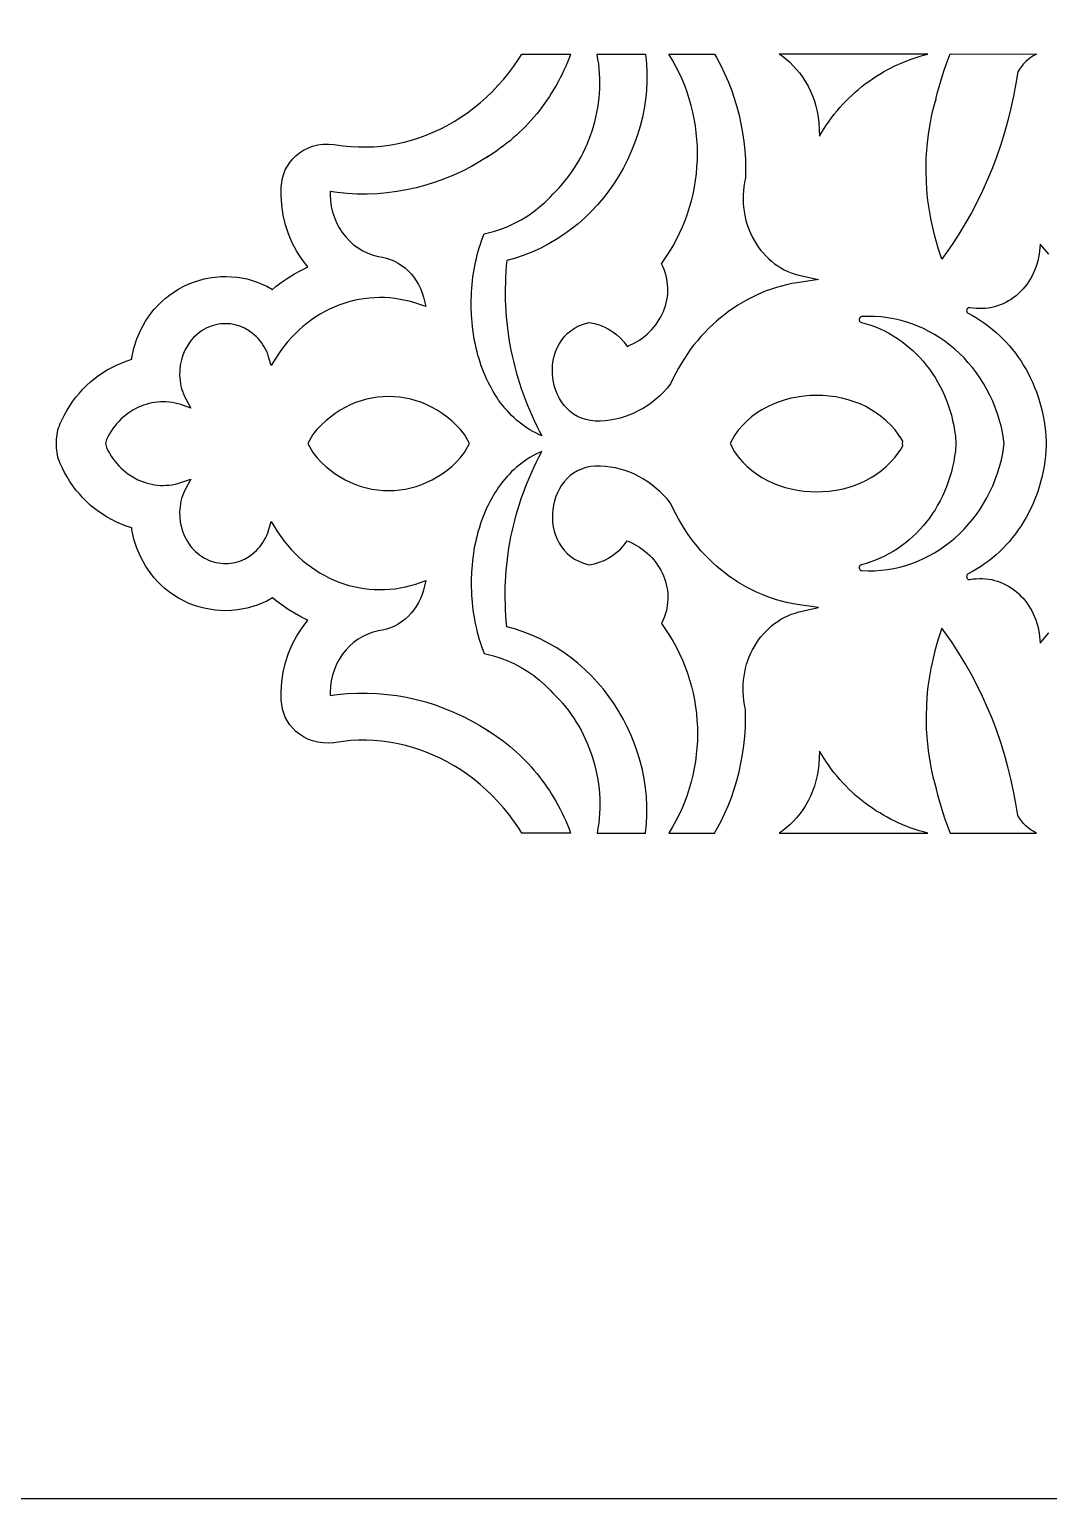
# Model space of a CAD drawing. Extents: x -1917 to -261, y -485 to 605.
# Drawn here: x -1184.3 to -1077, y -484.9 to -330.3 of the extents above; entities that cross this region are included whole.
import ezdxf

# ---------------------------------------------------------------- set-up
doc = ezdxf.new("R2010")
doc.units = 0
doc.layers.add('LAYER_1', color=18, linetype='CONTINUOUS')

msp = doc.modelspace()

# ---------------------------------------------------------------- linework, layer by layer
at = {"layer": 'LAYER_1'}
for points in [[(-1916.61, -484.86), (-721.61, -484.86), (-721.61, 605.14), (-1916.61, 605.14)], [(-1181.44, -373.87), (-1181.43, -373.4), (-1181.42, -373.16), (-1181.39, -372.92), (-1181.34, -372.68), (-1181.29, -372.45), (-1181.22, -372.22), (-1181.14, -371.99), (-1181.05, -371.77), (-1180.86, -371.34), (-1180.6, -370.84), (-1180.33, -370.35), (-1180.04, -369.88), (-1179.73, -369.42), (-1179.4, -368.98), (-1179.04, -368.56), (-1178.68, -368.15), (-1178.29, -367.77), (-1177.85, -367.36), (-1177.03, -366.72), (-1176.12, -366.12), (-1175.14, -365.6), (-1174.11, -365.18), (-1173.52, -365), (-1173.5, -364.83), (-1173.29, -363.83), (-1172.99, -362.86), (-1172.58, -361.91), (-1172.09, -361), (-1171.52, -360.19), (-1171.15, -359.73), (-1170.79, -359.33), (-1170.4, -358.95), (-1169.99, -358.59), (-1169.56, -358.24), (-1169.09, -357.92), (-1168.61, -357.62), (-1168.1, -357.34), (-1167.57, -357.1), (-1167.03, -356.88), (-1166.47, -356.7), (-1165.91, -356.55), (-1165.34, -356.43), (-1164.76, -356.35), (-1164.19, -356.3), (-1163.61, -356.29), (-1163.04, -356.31), (-1162.4, -356.37), (-1161.36, -356.55), (-1160.31, -356.87), (-1159.3, -357.3), (-1158.7, -357.64), (-1158.31, -357.32), (-1157.69, -356.86), (-1157.05, -356.42), (-1156.39, -356.02), (-1155.72, -355.64), (-1155.03, -355.29), (-1154.99, -355.27), (-1155.6, -354.49), (-1156.15, -353.64), (-1156.63, -352.74), (-1157.03, -351.81), (-1157.35, -350.84), (-1157.58, -349.83), (-1157.74, -348.8), (-1157.8, -347.75), (-1157.78, -346.87), (-1157.74, -346.41), (-1157.66, -345.95), (-1157.53, -345.5), (-1157.36, -345.08), (-1157.14, -344.67), (-1156.88, -344.29), (-1156.58, -343.92), (-1156.25, -343.59), (-1155.87, -343.29), (-1155.45, -343.01), (-1154.99, -342.78), (-1154.49, -342.59), (-1153.95, -342.45), (-1153.39, -342.37), (-1152.8, -342.35), (-1152.26, -342.4), (-1151.27, -342.54), (-1150.46, -342.62), (-1149.64, -342.66), (-1148.83, -342.66), (-1148.03, -342.63), (-1147.23, -342.56), (-1146.43, -342.46), (-1145.64, -342.32), (-1144.86, -342.15), (-1144.09, -341.94), (-1143.32, -341.7), (-1142.55, -341.42), (-1141.8, -341.11), (-1141.06, -340.77), (-1140.33, -340.39), (-1139.6, -339.98), (-1138.9, -339.54), (-1138.2, -339.06), (-1137.52, -338.55), (-1136.86, -338.02), (-1136.22, -337.45), (-1135.59, -336.85), (-1134.98, -336.21), (-1134.4, -335.55), (-1133.83, -334.87), (-1133.29, -334.15), (-1132.78, -333.4), (-1132.45, -332.89), (-1127.33, -332.89), (-1127.49, -333.32), (-1127.66, -333.75), (-1127.84, -334.17), (-1128.03, -334.58), (-1128.23, -334.99), (-1128.43, -335.4), (-1128.64, -335.8), (-1128.86, -336.2), (-1129.09, -336.59), (-1129.33, -336.98), (-1129.57, -337.35), (-1129.83, -337.73), (-1130.08, -338.1), (-1130.35, -338.46), (-1130.62, -338.81), (-1130.9, -339.16), (-1131.19, -339.51), (-1131.48, -339.84), (-1131.78, -340.17), (-1132.09, -340.49), (-1132.4, -340.81), (-1132.71, -341.12), (-1133.04, -341.42), (-1133.37, -341.71), (-1133.7, -342), (-1134.04, -342.27), (-1134.39, -342.54), (-1134.74, -342.8), (-1135.09, -343.06), (-1135.45, -343.3), (-1135.82, -343.54), (-1136.19, -343.76), (-1135.99, -343.64), (-1136.87, -344.19), (-1137.78, -344.71), (-1138.71, -345.19), (-1139.65, -345.62), (-1140.61, -346.02), (-1141.58, -346.37), (-1142.57, -346.68), (-1143.57, -346.95), (-1144.59, -347.17), (-1145.61, -347.35), (-1146.64, -347.49), (-1147.69, -347.58), (-1148.74, -347.62), (-1149.79, -347.61), (-1150.85, -347.56), (-1151.91, -347.46), (-1152.65, -347.36), (-1152.65, -347.67), (-1152.62, -348.3), (-1152.53, -348.91), (-1152.38, -349.51), (-1152.19, -350.09), (-1151.96, -350.64), (-1151.68, -351.17), (-1151.36, -351.66), (-1151, -352.13), (-1150.6, -352.55), (-1150.17, -352.94), (-1149.7, -353.28), (-1149.21, -353.58), (-1148.69, -353.83), (-1148.13, -354.03), (-1147.85, -354.11), (-1147.57, -354.17), (-1147.14, -354.24), (-1146.71, -354.35), (-1146.29, -354.49), (-1145.88, -354.67), (-1145.49, -354.88), (-1145.12, -355.12), (-1144.76, -355.39), (-1144.43, -355.69), (-1144.12, -356.02), (-1143.84, -356.37), (-1143.57, -356.74), (-1143.34, -357.14), (-1143.13, -357.56), (-1142.96, -358), (-1142.81, -358.45), (-1142.57, -359.46), (-1143.63, -359.09), (-1144.17, -358.93), (-1144.72, -358.8), (-1145.27, -358.69), (-1145.81, -358.6), (-1146.36, -358.54), (-1146.91, -358.51), (-1147.46, -358.5), (-1148, -358.52), (-1148.54, -358.56), (-1149.08, -358.62), (-1149.62, -358.71), (-1150.15, -358.82), (-1150.68, -358.96), (-1151.2, -359.12), (-1151.71, -359.3), (-1152.22, -359.5), (-1152.71, -359.73), (-1153.2, -359.98), (-1153.68, -360.25), (-1154.16, -360.54), (-1154.62, -360.85), (-1155.07, -361.19), (-1155.5, -361.54), (-1155.93, -361.92), (-1156.34, -362.31), (-1156.74, -362.73), (-1157.12, -363.16), (-1157.49, -363.62), (-1157.84, -364.09), (-1158.18, -364.59), (-1158.84, -365.66), (-1159.12, -364.74), (-1159.21, -364.46), (-1159.32, -364.19), (-1159.45, -363.94), (-1159.58, -363.69), (-1159.73, -363.46), (-1159.88, -363.23), (-1160.05, -363.02), (-1160.22, -362.81), (-1160.41, -362.62), (-1160.8, -362.27), (-1161.23, -361.97), (-1161.67, -361.72), (-1162.14, -361.52), (-1162.63, -361.37), (-1163.13, -361.28), (-1163.38, -361.26), (-1163.64, -361.25), (-1163.9, -361.25), (-1164.15, -361.27), (-1164.41, -361.31), (-1164.67, -361.36), (-1164.93, -361.43), (-1165.18, -361.52), (-1165.44, -361.62), (-1165.69, -361.74), (-1165.93, -361.87), (-1166.17, -362.01), (-1166.39, -362.17), (-1166.61, -362.34), (-1166.81, -362.52), (-1167.01, -362.71), (-1167.19, -362.91), (-1167.36, -363.12), (-1167.67, -363.57), (-1167.93, -364.05), (-1168.14, -364.55), (-1168.3, -365.07), (-1168.42, -365.61), (-1168.48, -366.15), (-1168.49, -366.71), (-1168.44, -367.27), (-1168.34, -367.82), (-1168.27, -368.09), (-1168.19, -368.36), (-1168.09, -368.63), (-1167.97, -368.9), (-1167.84, -369.16), (-1167.29, -370.13), (-1168.35, -369.76), (-1168.66, -369.67), (-1168.97, -369.6), (-1169.28, -369.54), (-1169.59, -369.5), (-1169.9, -369.48), (-1170.2, -369.47), (-1170.51, -369.48), (-1170.82, -369.5), (-1171.12, -369.54), (-1171.42, -369.59), (-1171.72, -369.66), (-1172.01, -369.74), (-1172.3, -369.83), (-1172.87, -370.07), (-1173.41, -370.36), (-1173.93, -370.7), (-1174.42, -371.09), (-1174.66, -371.3), (-1174.88, -371.53), (-1175.1, -371.77), (-1175.3, -372.02), (-1175.5, -372.28), (-1175.69, -372.56), (-1175.86, -372.84), (-1176.03, -373.14), (-1176.18, -373.45), (-1176.27, -373.87), (-1176.18, -374.29), (-1176.03, -374.59), (-1175.86, -374.89), (-1175.69, -375.18), (-1175.5, -375.45), (-1175.3, -375.71), (-1175.1, -375.96), (-1174.88, -376.2), (-1174.66, -376.43), (-1174.42, -376.64), (-1173.93, -377.04), (-1173.41, -377.38), (-1172.87, -377.67), (-1172.3, -377.9), (-1172.01, -378), (-1171.72, -378.08), (-1171.42, -378.14), (-1171.12, -378.2), (-1170.82, -378.23), (-1170.51, -378.26), (-1170.2, -378.26), (-1169.9, -378.25), (-1169.59, -378.23), (-1169.28, -378.19), (-1168.97, -378.13), (-1168.66, -378.06), (-1168.35, -377.97), (-1167.29, -377.6), (-1167.84, -378.58), (-1167.97, -378.84), (-1168.09, -379.1), (-1168.19, -379.37), (-1168.27, -379.64), (-1168.34, -379.91), (-1168.44, -380.47), (-1168.49, -381.03), (-1168.48, -381.58), (-1168.42, -382.13), (-1168.3, -382.67), (-1168.14, -383.19), (-1167.93, -383.69), (-1167.67, -384.17), (-1167.36, -384.61), (-1167.19, -384.82), (-1167.01, -385.02), (-1166.81, -385.21), (-1166.61, -385.39), (-1166.39, -385.56), (-1166.17, -385.72), (-1165.93, -385.87), (-1165.69, -386), (-1165.44, -386.12), (-1165.18, -386.22), (-1164.93, -386.3), (-1164.67, -386.37), (-1164.41, -386.42), (-1164.15, -386.46), (-1163.9, -386.48), (-1163.64, -386.49), (-1163.38, -386.48), (-1163.13, -386.46), (-1162.63, -386.36), (-1162.14, -386.22), (-1161.67, -386.02), (-1161.23, -385.77), (-1160.8, -385.46), (-1160.41, -385.11), (-1160.22, -384.92), (-1160.05, -384.72), (-1159.88, -384.5), (-1159.73, -384.28), (-1159.58, -384.04), (-1159.45, -383.8), (-1159.32, -383.54), (-1159.21, -383.27), (-1159.12, -383), (-1158.84, -382.08), (-1158.18, -383.15), (-1157.84, -383.64), (-1157.49, -384.12), (-1157.12, -384.57), (-1156.74, -385.01), (-1156.34, -385.42), (-1155.93, -385.82), (-1155.5, -386.19), (-1155.07, -386.55), (-1154.62, -386.88), (-1154.16, -387.2), (-1153.68, -387.49), (-1153.2, -387.76), (-1152.71, -388.01), (-1152.22, -388.23), (-1151.71, -388.44), (-1151.2, -388.62), (-1150.68, -388.78), (-1150.15, -388.91), (-1149.62, -389.02), (-1149.08, -389.11), (-1148.54, -389.18), (-1148, -389.22), (-1147.46, -389.23), (-1146.91, -389.22), (-1146.36, -389.19), (-1145.81, -389.13), (-1145.27, -389.05), (-1144.72, -388.94), (-1144.17, -388.8), (-1143.63, -388.64), (-1142.57, -388.27), (-1142.81, -389.28), (-1142.96, -389.74), (-1143.13, -390.18), (-1143.34, -390.59), (-1143.57, -390.99), (-1143.84, -391.37), (-1144.12, -391.72), (-1144.43, -392.05), (-1144.76, -392.34), (-1145.12, -392.62), (-1145.49, -392.86), (-1145.88, -393.07), (-1146.29, -393.25), (-1146.71, -393.39), (-1147.14, -393.5), (-1147.57, -393.57), (-1147.85, -393.63), (-1148.13, -393.71), (-1148.69, -393.91), (-1149.21, -394.16), (-1149.7, -394.45), (-1150.17, -394.8), (-1150.6, -395.18), (-1151, -395.61), (-1151.36, -396.07), (-1151.68, -396.57), (-1151.96, -397.09), (-1152.19, -397.65), (-1152.38, -398.22), (-1152.53, -398.82), (-1152.62, -399.44), (-1152.65, -400.07), (-1152.65, -400.38), (-1151.91, -400.28), (-1150.85, -400.17), (-1149.79, -400.12), (-1148.74, -400.12), (-1147.69, -400.16), (-1146.64, -400.25), (-1145.61, -400.38), (-1144.59, -400.56), (-1143.57, -400.79), (-1142.57, -401.05), (-1141.58, -401.36), (-1140.61, -401.72), (-1139.65, -402.11), (-1138.71, -402.55), (-1137.78, -403.02), (-1136.87, -403.54), (-1135.99, -404.1), (-1136.19, -403.97), (-1135.82, -404.2), (-1135.45, -404.43), (-1135.09, -404.68), (-1134.74, -404.93), (-1134.39, -405.19), (-1134.04, -405.46), (-1133.7, -405.74), (-1133.37, -406.02), (-1133.04, -406.32), (-1132.71, -406.62), (-1132.4, -406.93), (-1132.09, -407.24), (-1131.78, -407.56), (-1131.48, -407.89), (-1131.19, -408.23), (-1130.9, -408.57), (-1130.62, -408.92), (-1130.35, -409.28), (-1130.08, -409.64), (-1129.83, -410.01), (-1129.57, -410.38), (-1129.33, -410.76), (-1129.09, -411.15), (-1128.86, -411.54), (-1128.64, -411.93), (-1128.43, -412.33), (-1128.23, -412.74), (-1128.03, -413.15), (-1127.84, -413.57), (-1127.66, -413.99), (-1127.49, -414.41), (-1127.33, -414.84), (-1132.45, -414.85), (-1132.78, -414.33), (-1133.29, -413.59), (-1133.83, -412.87), (-1134.4, -412.18), (-1134.98, -411.52), (-1135.59, -410.89), (-1136.22, -410.29), (-1136.86, -409.72), (-1137.52, -409.18), (-1138.2, -408.67), (-1138.9, -408.2), (-1139.6, -407.76), (-1140.33, -407.35), (-1141.06, -406.97), (-1141.8, -406.63), (-1142.55, -406.32), (-1143.32, -406.04), (-1144.09, -405.8), (-1144.86, -405.59), (-1145.64, -405.42), (-1146.43, -405.28), (-1147.23, -405.17), (-1148.03, -405.11), (-1148.83, -405.07), (-1149.64, -405.08), (-1150.46, -405.12), (-1151.27, -405.2), (-1152.26, -405.34), (-1152.8, -405.38), (-1153.39, -405.36), (-1153.95, -405.28), (-1154.49, -405.14), (-1154.99, -404.95), (-1155.45, -404.72), (-1155.87, -404.45), (-1156.25, -404.14), (-1156.58, -403.81), (-1156.88, -403.45), (-1157.14, -403.06), (-1157.36, -402.66), (-1157.53, -402.23), (-1157.66, -401.79), (-1157.74, -401.32), (-1157.78, -400.87), (-1157.8, -399.98), (-1157.74, -398.93), (-1157.58, -397.9), (-1157.35, -396.9), (-1157.03, -395.93), (-1156.63, -394.99), (-1156.15, -394.09), (-1155.6, -393.24), (-1154.99, -392.46), (-1155.03, -392.44), (-1155.72, -392.09), (-1156.39, -391.72), (-1157.05, -391.31), (-1157.69, -390.88), (-1158.31, -390.41), (-1158.7, -390.1), (-1159.3, -390.44), (-1160.31, -390.86), (-1161.36, -391.18), (-1162.4, -391.37), (-1163.04, -391.43), (-1163.61, -391.45), (-1164.19, -391.43), (-1164.76, -391.39), (-1165.34, -391.3), (-1165.91, -391.19), (-1166.47, -391.04), (-1167.03, -390.85), (-1167.57, -390.64), (-1168.1, -390.39), (-1168.61, -390.12), (-1169.09, -389.81), (-1169.56, -389.49), (-1169.99, -389.15), (-1170.4, -388.78), (-1170.79, -388.4), (-1171.15, -388), (-1171.52, -387.54), (-1172.09, -386.73), (-1172.58, -385.82), (-1172.99, -384.88), (-1173.29, -383.91), (-1173.5, -382.91), (-1173.52, -382.73), (-1174.11, -382.55), (-1175.14, -382.13), (-1176.12, -381.62), (-1177.03, -381.02), (-1177.85, -380.37), (-1178.29, -379.97), (-1178.68, -379.58), (-1179.04, -379.17), (-1179.4, -378.75), (-1179.73, -378.31), (-1180.04, -377.86), (-1180.33, -377.38), (-1180.6, -376.9), (-1180.86, -376.39), (-1181.05, -375.96), (-1181.14, -375.75), (-1181.22, -375.52), (-1181.29, -375.28), (-1181.34, -375.05), (-1181.39, -374.81), (-1181.42, -374.58), (-1181.43, -374.33)], [(-1124.53, -332.89), (-1119.45, -332.89), (-1119.45, -332.91), (-1119.35, -333.87), (-1119.31, -334.82), (-1119.31, -335.77), (-1119.36, -336.72), (-1119.46, -337.67), (-1119.6, -338.61), (-1119.78, -339.54), (-1120.01, -340.46), (-1120.28, -341.37), (-1120.6, -342.27), (-1120.95, -343.15), (-1121.35, -344.01), (-1121.78, -344.86), (-1122.25, -345.68), (-1122.76, -346.48), (-1123.3, -347.26), (-1123.88, -348.01), (-1124.5, -348.74), (-1125.14, -349.43), (-1125.82, -350.1), (-1126.53, -350.73), (-1127.28, -351.32), (-1128.05, -351.88), (-1128.85, -352.41), (-1129.68, -352.89), (-1130.53, -353.33), (-1131.42, -353.72), (-1132.32, -354.08), (-1133.25, -354.38), (-1134.04, -354.59), (-1134.1, -355.18), (-1134.14, -355.78), (-1134.18, -356.37), (-1134.2, -356.97), (-1134.22, -357.56), (-1134.22, -358.16), (-1134.21, -358.75), (-1134.18, -359.34), (-1134.15, -359.94), (-1134.11, -360.53), (-1134.05, -361.12), (-1133.99, -361.71), (-1133.91, -362.3), (-1133.82, -362.88), (-1133.72, -363.47), (-1133.61, -364.05), (-1133.49, -364.63), (-1133.35, -365.21), (-1133.21, -365.79), (-1133.06, -366.36), (-1132.89, -366.94), (-1132.71, -367.51), (-1132.52, -368.07), (-1132.33, -368.64), (-1132.12, -369.2), (-1131.9, -369.76), (-1131.67, -370.32), (-1131.42, -370.87), (-1131.17, -371.42), (-1130.91, -371.96), (-1130.64, -372.51), (-1130.35, -373.04), (-1130.68, -372.9), (-1131, -372.75), (-1131.31, -372.59), (-1131.61, -372.41), (-1131.91, -372.23), (-1132.2, -372.03), (-1132.48, -371.83), (-1132.76, -371.61), (-1133.02, -371.39), (-1133.28, -371.16), (-1133.54, -370.91), (-1133.78, -370.66), (-1134.02, -370.4), (-1134.26, -370.14), (-1134.48, -369.86), (-1134.7, -369.58), (-1134.91, -369.29), (-1135.11, -368.99), (-1135.3, -368.68), (-1135.49, -368.37), (-1135.67, -368.05), (-1135.85, -367.73), (-1136.01, -367.4), (-1136.17, -367.06), (-1136.32, -366.72), (-1136.47, -366.38), (-1136.6, -366.02), (-1136.73, -365.67), (-1136.85, -365.31), (-1136.97, -364.94), (-1137.08, -364.57), (-1137.18, -364.2), (-1137.27, -363.82), (-1137.35, -363.44), (-1137.43, -363.06), (-1137.5, -362.68), (-1137.56, -362.29), (-1137.62, -361.9), (-1137.67, -361.51), (-1137.71, -361.11), (-1137.74, -360.72), (-1137.77, -360.32), (-1137.8, -359.53), (-1137.79, -358.73), (-1137.78, -358.33), (-1137.76, -357.93), (-1137.74, -357.53), (-1137.7, -357.13), (-1137.66, -356.74), (-1137.61, -356.34), (-1137.55, -355.95), (-1137.49, -355.56), (-1137.42, -355.17), (-1137.34, -354.78), (-1137.25, -354.39), (-1137.16, -354.01), (-1137.05, -353.63), (-1136.94, -353.26), (-1136.83, -352.88), (-1136.7, -352.52), (-1136.57, -352.15), (-1136.43, -351.79), (-1136.43, -351.79), (-1135.46, -351.55), (-1134.69, -351.3), (-1133.94, -351.02), (-1133.22, -350.69), (-1132.52, -350.31), (-1131.85, -349.9), (-1131.2, -349.45), (-1130.59, -348.97), (-1130, -348.45), (-1129.44, -347.9), (-1129.19, -347.63), (-1128.84, -347.28), (-1128.51, -346.92), (-1128.18, -346.55), (-1127.87, -346.17), (-1127.56, -345.78), (-1127.27, -345.38), (-1126.99, -344.97), (-1126.73, -344.56), (-1126.47, -344.13), (-1126.23, -343.7), (-1126, -343.26), (-1125.79, -342.82), (-1125.59, -342.36), (-1125.4, -341.9), (-1125.22, -341.44), (-1125.06, -340.97), (-1124.92, -340.49), (-1124.78, -340.01), (-1124.66, -339.52), (-1124.56, -339.03), (-1124.47, -338.53), (-1124.4, -338.03), (-1124.34, -337.53), (-1124.3, -337.02), (-1124.27, -336.51), (-1124.26, -336), (-1124.26, -335.49), (-1124.28, -334.97), (-1124.32, -334.45), (-1124.37, -333.93), (-1124.45, -333.41)], [(-1116.99, -332.89), (-1112.17, -332.89), (-1111.96, -333.26), (-1111.52, -334.08), (-1111.12, -334.92), (-1110.75, -335.77), (-1110.41, -336.64), (-1110.11, -337.52), (-1109.84, -338.42), (-1109.6, -339.32), (-1109.4, -340.24), (-1109.23, -341.16), (-1109.1, -342.09), (-1109, -343.03), (-1108.93, -343.98), (-1108.91, -344.93), (-1108.91, -345.91), (-1109.02, -346.39), (-1109.09, -346.83), (-1109.15, -347.27), (-1109.17, -347.7), (-1109.18, -348.14), (-1109.17, -348.57), (-1109.14, -349), (-1109.08, -349.42), (-1109.01, -349.83), (-1108.92, -350.24), (-1108.81, -350.65), (-1108.68, -351.04), (-1108.53, -351.43), (-1108.37, -351.81), (-1108.19, -352.18), (-1107.99, -352.54), (-1107.77, -352.89), (-1107.54, -353.22), (-1107.3, -353.54), (-1107.04, -353.85), (-1106.76, -354.15), (-1106.47, -354.43), (-1106.17, -354.69), (-1105.86, -354.94), (-1105.53, -355.17), (-1105.19, -355.38), (-1104.84, -355.58), (-1104.47, -355.75), (-1104.1, -355.91), (-1103.71, -356.04), (-1103.31, -356.15), (-1101.25, -356.62), (-1103.49, -356.94), (-1104.04, -357.04), (-1104.59, -357.15), (-1105.14, -357.29), (-1105.67, -357.44), (-1106.2, -357.62), (-1106.73, -357.8), (-1107.25, -358.01), (-1107.76, -358.24), (-1108.26, -358.48), (-1108.76, -358.74), (-1109.25, -359.01), (-1109.73, -359.3), (-1110.2, -359.61), (-1110.66, -359.93), (-1111.11, -360.27), (-1111.55, -360.62), (-1111.99, -360.99), (-1112.41, -361.37), (-1112.82, -361.76), (-1113.22, -362.17), (-1113.61, -362.6), (-1113.98, -363.04), (-1114.35, -363.49), (-1114.7, -363.95), (-1115.04, -364.43), (-1115.36, -364.92), (-1115.67, -365.42), (-1115.97, -365.93), (-1116.26, -366.46), (-1116.52, -367), (-1116.8, -367.59), (-1117.18, -368.04), (-1117.55, -368.45), (-1117.94, -368.84), (-1118.35, -369.2), (-1118.78, -369.54), (-1119.22, -369.85), (-1119.67, -370.14), (-1120.14, -370.4), (-1120.61, -370.63), (-1121.1, -370.84), (-1121.6, -371.02), (-1122.11, -371.18), (-1122.62, -371.3), (-1123.15, -371.4), (-1123.68, -371.46), (-1124.21, -371.5), (-1124.74, -371.5), (-1125.25, -371.44), (-1125.73, -371.34), (-1126.18, -371.19), (-1126.61, -371), (-1127.01, -370.76), (-1127.37, -370.49), (-1127.7, -370.19), (-1128.01, -369.85), (-1128.28, -369.49), (-1128.51, -369.11), (-1128.72, -368.7), (-1128.89, -368.28), (-1129.03, -367.85), (-1129.14, -367.4), (-1129.21, -366.95), (-1129.25, -366.49), (-1129.25, -366.03), (-1129.22, -365.57), (-1129.16, -365.11), (-1129.06, -364.67), (-1128.92, -364.23), (-1128.75, -363.8), (-1128.54, -363.4), (-1128.29, -363.01), (-1128, -362.64), (-1127.68, -362.3), (-1127.31, -362), (-1126.91, -361.72), (-1126.47, -361.49), (-1125.99, -361.29), (-1125.43, -361.12), (-1124.83, -361.23), (-1124.31, -361.38), (-1123.81, -361.58), (-1123.34, -361.83), (-1122.89, -362.11), (-1122.46, -362.44), (-1122.06, -362.81), (-1121.7, -363.21), (-1121.37, -363.64), (-1121.03, -363.49), (-1120.71, -363.33), (-1120.39, -363.16), (-1120.09, -362.97), (-1119.8, -362.77), (-1119.53, -362.56), (-1119.27, -362.34), (-1119.02, -362.11), (-1118.79, -361.87), (-1118.57, -361.62), (-1118.36, -361.36), (-1118.17, -361.1), (-1118, -360.82), (-1117.83, -360.54), (-1117.69, -360.26), (-1117.56, -359.96), (-1117.44, -359.67), (-1117.35, -359.36), (-1117.26, -359.06), (-1117.2, -358.75), (-1117.15, -358.43), (-1117.11, -358.12), (-1117.1, -357.8), (-1117.1, -357.48), (-1117.12, -357.16), (-1117.16, -356.84), (-1117.21, -356.52), (-1117.28, -356.2), (-1117.37, -355.88), (-1117.48, -355.56), (-1117.61, -355.25), (-1117.76, -354.94), (-1117.76, -354.94), (-1117.76, -354.94), (-1117.33, -354.32), (-1116.92, -353.69), (-1116.54, -353.05), (-1116.19, -352.4), (-1115.86, -351.74), (-1115.56, -351.07), (-1115.28, -350.39), (-1115.03, -349.71), (-1114.81, -349.01), (-1114.61, -348.31), (-1114.44, -347.61), (-1114.3, -346.9), (-1114.18, -346.18), (-1114.09, -345.47), (-1114.03, -344.75), (-1113.99, -344.03), (-1113.98, -343.31), (-1113.99, -342.58), (-1114.03, -341.86), (-1114.1, -341.14), (-1114.19, -340.42), (-1114.32, -339.71), (-1114.46, -339), (-1114.64, -338.29), (-1114.84, -337.59), (-1115.06, -336.89), (-1115.32, -336.2), (-1115.6, -335.52), (-1115.91, -334.85), (-1116.24, -334.19), (-1116.6, -333.53)], [(-1105.37, -332.89), (-1105.08, -333.08), (-1104.67, -333.4), (-1104.27, -333.74), (-1103.9, -334.11), (-1103.54, -334.5), (-1103.2, -334.91), (-1102.88, -335.35), (-1102.59, -335.81), (-1102.32, -336.28), (-1102.08, -336.78), (-1101.86, -337.29), (-1101.67, -337.83), (-1101.51, -338.38), (-1101.38, -338.94), (-1101.28, -339.52), (-1101.21, -340.12), (-1101.14, -341.52), (-1100.9, -341.12), (-1100.65, -340.72), (-1100.4, -340.34), (-1100.13, -339.96), (-1099.86, -339.58), (-1099.58, -339.22), (-1099.29, -338.86), (-1098.99, -338.52), (-1098.68, -338.17), (-1098.36, -337.84), (-1098.04, -337.52), (-1097.71, -337.2), (-1097.37, -336.9), (-1097.02, -336.6), (-1096.67, -336.31), (-1096.31, -336.03), (-1095.94, -335.76), (-1095.57, -335.5), (-1095.19, -335.25), (-1094.8, -335.01), (-1094.41, -334.77), (-1094.01, -334.55), (-1093.6, -334.34), (-1093.19, -334.13), (-1092.78, -333.94), (-1092.36, -333.76), (-1091.93, -333.59), (-1091.5, -333.43), (-1091.07, -333.27), (-1090.63, -333.13), (-1090.18, -333.01), (-1089.73, -332.89)], [(-1087.37, -332.87), (-1078.29, -332.89), (-1078.35, -332.92), (-1078.63, -333.07), (-1078.9, -333.25), (-1079.16, -333.45), (-1079.41, -333.67), (-1079.65, -333.91), (-1079.88, -334.18), (-1080.09, -334.48), (-1080.26, -334.75), (-1080.46, -335.99), (-1080.7, -337.3), (-1080.98, -338.59), (-1081.3, -339.88), (-1081.65, -341.15), (-1082.05, -342.4), (-1082.47, -343.64), (-1082.94, -344.87), (-1083.44, -346.07), (-1083.97, -347.26), (-1084.54, -348.44), (-1085.15, -349.59), (-1085.79, -350.72), (-1086.46, -351.83), (-1087.17, -352.92), (-1088.24, -354.46), (-1088.63, -353.29), (-1088.81, -352.68), (-1088.99, -352.06), (-1089.15, -351.44), (-1089.29, -350.82), (-1089.42, -350.19), (-1089.53, -349.56), (-1089.63, -348.93), (-1089.72, -348.3), (-1089.79, -347.67), (-1089.88, -346.4), (-1089.91, -345.12), (-1089.89, -343.85), (-1089.8, -342.58), (-1089.66, -341.32), (-1089.45, -340.07), (-1089.33, -339.44), (-1089.19, -338.82), (-1089.04, -338.2), (-1088.87, -337.59), (-1088.84, -337.49), (-1088.7, -336.9), (-1088.54, -336.32), (-1088.37, -335.73), (-1088.19, -335.15), (-1088, -334.58), (-1087.8, -334), (-1087.59, -333.43)], [(-1086.78, -373.87), (-1086.83, -374.64), (-1086.91, -375.2), (-1087, -375.76), (-1087.12, -376.3), (-1087.25, -376.84), (-1087.4, -377.38), (-1087.58, -377.9), (-1087.77, -378.41), (-1087.97, -378.92), (-1088.2, -379.41), (-1088.44, -379.89), (-1088.7, -380.36), (-1088.97, -380.82), (-1089.26, -381.26), (-1089.57, -381.7), (-1089.89, -382.12), (-1090.22, -382.52), (-1090.57, -382.91), (-1090.93, -383.29), (-1091.31, -383.65), (-1091.7, -384), (-1092.1, -384.33), (-1092.51, -384.64), (-1092.94, -384.93), (-1093.38, -385.21), (-1093.82, -385.47), (-1094.28, -385.71), (-1094.75, -385.93), (-1095.23, -386.13), (-1095.72, -386.32), (-1096.22, -386.48), (-1096.73, -386.62), (-1096.79, -386.64), (-1096.84, -386.67), (-1096.88, -386.71), (-1096.91, -386.75), (-1096.93, -386.8), (-1096.95, -386.85), (-1096.95, -386.9), (-1096.95, -386.96), (-1096.94, -387.01), (-1096.93, -387.06), (-1096.9, -387.1), (-1096.87, -387.14), (-1096.83, -387.18), (-1096.78, -387.21), (-1096.73, -387.22), (-1096.67, -387.23), (-1095.99, -387.25), (-1095.31, -387.24), (-1094.64, -387.19), (-1093.98, -387.11), (-1093.32, -387), (-1092.67, -386.86), (-1092.04, -386.68), (-1091.41, -386.47), (-1090.8, -386.24), (-1090.19, -385.97), (-1089.61, -385.68), (-1089.03, -385.36), (-1088.47, -385.01), (-1087.93, -384.63), (-1087.4, -384.23), (-1086.89, -383.8), (-1086.39, -383.35), (-1085.92, -382.88), (-1085.47, -382.38), (-1085.03, -381.86), (-1084.62, -381.32), (-1084.23, -380.76), (-1083.86, -380.17), (-1083.52, -379.57), (-1083.2, -378.95), (-1082.9, -378.31), (-1082.63, -377.66), (-1082.39, -376.98), (-1082.17, -376.3), (-1081.99, -375.59), (-1081.83, -374.87), (-1081.69, -373.87), (-1081.83, -372.86), (-1081.99, -372.14), (-1082.17, -371.44), (-1082.39, -370.75), (-1082.63, -370.08), (-1082.9, -369.42), (-1083.2, -368.78), (-1083.52, -368.16), (-1083.86, -367.56), (-1084.23, -366.98), (-1084.62, -366.42), (-1085.03, -365.87), (-1085.47, -365.36), (-1085.92, -364.86), (-1086.39, -364.38), (-1086.89, -363.93), (-1087.4, -363.51), (-1087.93, -363.1), (-1088.47, -362.73), (-1089.03, -362.38), (-1089.61, -362.06), (-1090.19, -361.76), (-1090.8, -361.5), (-1091.41, -361.26), (-1092.04, -361.05), (-1092.67, -360.88), (-1093.32, -360.73), (-1093.98, -360.62), (-1094.64, -360.54), (-1095.31, -360.49), (-1095.99, -360.48), (-1096.67, -360.5), (-1096.73, -360.51), (-1096.78, -360.53), (-1096.83, -360.56), (-1096.87, -360.59), (-1096.9, -360.63), (-1096.93, -360.68), (-1096.94, -360.73), (-1096.95, -360.78), (-1096.95, -360.83), (-1096.95, -360.88), (-1096.93, -360.93), (-1096.91, -360.98), (-1096.88, -361.02), (-1096.84, -361.06), (-1096.79, -361.09), (-1096.73, -361.11), (-1096.22, -361.26), (-1095.72, -361.42), (-1095.23, -361.6), (-1094.75, -361.8), (-1094.28, -362.02), (-1093.82, -362.26), (-1093.38, -362.52), (-1092.94, -362.8), (-1092.51, -363.1), (-1092.1, -363.41), (-1091.7, -363.74), (-1091.31, -364.08), (-1090.93, -364.45), (-1090.57, -364.82), (-1090.22, -365.21), (-1089.89, -365.62), (-1089.57, -366.04), (-1089.26, -366.47), (-1088.97, -366.92), (-1088.7, -367.38), (-1088.44, -367.85), (-1088.2, -368.33), (-1087.97, -368.82), (-1087.77, -369.32), (-1087.58, -369.84), (-1087.4, -370.36), (-1087.25, -370.89), (-1087.12, -371.43), (-1087, -371.98), (-1086.91, -372.53), (-1086.83, -373.1)], [(-1155, -373.87), (-1154.46, -374.82), (-1154.03, -375.34), (-1153.58, -375.82), (-1153.11, -376.26), (-1152.62, -376.67), (-1152.12, -377.04), (-1151.6, -377.37), (-1151.06, -377.68), (-1150.52, -377.94), (-1149.96, -378.17), (-1149.39, -378.37), (-1148.82, -378.53), (-1148.24, -378.65), (-1147.66, -378.74), (-1147.07, -378.79), (-1146.48, -378.81), (-1145.89, -378.79), (-1145.31, -378.74), (-1144.72, -378.65), (-1144.14, -378.53), (-1143.57, -378.37), (-1143, -378.17), (-1142.45, -377.94), (-1141.9, -377.68), (-1141.37, -377.37), (-1140.85, -377.04), (-1140.34, -376.67), (-1139.85, -376.26), (-1139.38, -375.82), (-1138.93, -375.34), (-1138.5, -374.82), (-1137.96, -373.87), (-1138.5, -372.91), (-1138.93, -372.4), (-1139.38, -371.92), (-1139.85, -371.48), (-1140.34, -371.07), (-1140.85, -370.7), (-1141.37, -370.36), (-1141.9, -370.06), (-1142.45, -369.79), (-1143, -369.56), (-1143.57, -369.37), (-1144.14, -369.21), (-1144.72, -369.08), (-1145.31, -369), (-1145.89, -368.94), (-1146.48, -368.92), (-1147.07, -368.94), (-1147.66, -369), (-1148.24, -369.08), (-1148.82, -369.21), (-1149.39, -369.37), (-1149.96, -369.56), (-1150.52, -369.79), (-1151.06, -370.06), (-1151.6, -370.36), (-1152.12, -370.7), (-1152.62, -371.07), (-1153.11, -371.48), (-1153.58, -371.92), (-1154.03, -372.4), (-1154.46, -372.91)], [(-1110.52, -373.87), (-1110.09, -374.73), (-1109.69, -375.27), (-1109.25, -375.77), (-1108.78, -376.24), (-1108.28, -376.67), (-1107.75, -377.06), (-1107.19, -377.42), (-1106.61, -377.74), (-1106.01, -378.02), (-1105.39, -378.26), (-1104.75, -378.47), (-1104.11, -378.64), (-1103.45, -378.77), (-1102.78, -378.86), (-1102.11, -378.92), (-1101.44, -378.94), (-1100.77, -378.92), (-1100.1, -378.87), (-1099.43, -378.78), (-1098.78, -378.65), (-1098.13, -378.48), (-1097.49, -378.28), (-1096.87, -378.03), (-1096.27, -377.76), (-1095.69, -377.44), (-1095.13, -377.09), (-1094.6, -376.7), (-1094.1, -376.27), (-1093.62, -375.8), (-1093.18, -375.3), (-1092.78, -374.76), (-1092.67, -374.6), (-1092.66, -374.58), (-1092.37, -374.12), (-1092.39, -373.87), (-1092.37, -373.61), (-1092.66, -373.16), (-1092.67, -373.14), (-1092.78, -372.97), (-1093.18, -372.43), (-1093.62, -371.93), (-1094.1, -371.47), (-1094.6, -371.04), (-1095.13, -370.65), (-1095.69, -370.3), (-1096.27, -369.98), (-1096.87, -369.7), (-1097.49, -369.46), (-1098.13, -369.26), (-1098.78, -369.09), (-1099.43, -368.96), (-1100.1, -368.87), (-1100.77, -368.81), (-1101.44, -368.79), (-1102.11, -368.81), (-1102.78, -368.87), (-1103.45, -368.97), (-1104.11, -369.1), (-1104.75, -369.27), (-1105.39, -369.47), (-1106.01, -369.72), (-1106.61, -370), (-1107.19, -370.32), (-1107.75, -370.67), (-1108.28, -371.06), (-1108.78, -371.49), (-1109.25, -371.96), (-1109.69, -372.46), (-1110.09, -373)], [(-1130.35, -374.69), (-1130.68, -374.83), (-1131, -374.98), (-1131.31, -375.15), (-1131.61, -375.32), (-1131.91, -375.51), (-1132.2, -375.7), (-1132.48, -375.91), (-1132.76, -376.12), (-1133.02, -376.35), (-1133.28, -376.58), (-1133.54, -376.82), (-1133.78, -377.07), (-1134.02, -377.33), (-1134.26, -377.6), (-1134.48, -377.87), (-1134.7, -378.16), (-1134.91, -378.45), (-1135.11, -378.75), (-1135.3, -379.05), (-1135.49, -379.36), (-1135.67, -379.68), (-1135.85, -380.01), (-1136.01, -380.34), (-1136.17, -380.67), (-1136.32, -381.01), (-1136.47, -381.36), (-1136.6, -381.71), (-1136.73, -382.07), (-1136.85, -382.43), (-1136.97, -382.79), (-1137.08, -383.16), (-1137.18, -383.54), (-1137.27, -383.91), (-1137.35, -384.29), (-1137.43, -384.67), (-1137.5, -385.06), (-1137.56, -385.45), (-1137.62, -385.84), (-1137.67, -386.23), (-1137.71, -386.62), (-1137.74, -387.02), (-1137.77, -387.41), (-1137.8, -388.21), (-1137.79, -389.01), (-1137.78, -389.41), (-1137.76, -389.8), (-1137.74, -390.2), (-1137.7, -390.6), (-1137.66, -391), (-1137.61, -391.39), (-1137.55, -391.79), (-1137.49, -392.18), (-1137.42, -392.57), (-1137.34, -392.95), (-1137.25, -393.34), (-1137.16, -393.72), (-1137.05, -394.1), (-1136.94, -394.48), (-1136.83, -394.85), (-1136.7, -395.22), (-1136.57, -395.58), (-1136.43, -395.95), (-1136.43, -395.95), (-1135.46, -396.19), (-1134.69, -396.43), (-1133.94, -396.72), (-1133.22, -397.05), (-1132.52, -397.42), (-1131.85, -397.83), (-1131.2, -398.28), (-1130.59, -398.76), (-1130, -399.28), (-1129.44, -399.83), (-1129.19, -400.11), (-1128.84, -400.46), (-1128.51, -400.82), (-1128.18, -401.19), (-1127.87, -401.57), (-1127.56, -401.96), (-1127.27, -402.36), (-1126.99, -402.76), (-1126.73, -403.18), (-1126.47, -403.6), (-1126.23, -404.03), (-1126, -404.47), (-1125.79, -404.92), (-1125.59, -405.37), (-1125.4, -405.83), (-1125.22, -406.3), (-1125.06, -406.77), (-1124.92, -407.24), (-1124.78, -407.73), (-1124.66, -408.21), (-1124.56, -408.7), (-1124.47, -409.2), (-1124.4, -409.7), (-1124.34, -410.2), (-1124.3, -410.71), (-1124.27, -411.22), (-1124.26, -411.73), (-1124.26, -412.25), (-1124.28, -412.76), (-1124.32, -413.28), (-1124.37, -413.8), (-1124.45, -414.32), (-1124.53, -414.85), (-1119.45, -414.85), (-1119.45, -414.82), (-1119.35, -413.87), (-1119.31, -412.91), (-1119.31, -411.96), (-1119.36, -411.01), (-1119.46, -410.07), (-1119.6, -409.13), (-1119.78, -408.19), (-1120.01, -407.27), (-1120.28, -406.36), (-1120.6, -405.47), (-1120.95, -404.59), (-1121.35, -403.72), (-1121.78, -402.88), (-1122.25, -402.05), (-1122.76, -401.25), (-1123.3, -400.47), (-1123.88, -399.72), (-1124.5, -399), (-1125.14, -398.3), (-1125.82, -397.64), (-1126.53, -397.01), (-1127.28, -396.41), (-1128.05, -395.85), (-1128.85, -395.33), (-1129.68, -394.85), (-1130.53, -394.41), (-1131.42, -394.01), (-1132.32, -393.66), (-1133.25, -393.36), (-1134.04, -393.15), (-1134.1, -392.55), (-1134.14, -391.96), (-1134.18, -391.36), (-1134.2, -390.77), (-1134.22, -390.17), (-1134.22, -389.58), (-1134.21, -388.98), (-1134.18, -388.39), (-1134.15, -387.8), (-1134.11, -387.21), (-1134.05, -386.62), (-1133.99, -386.03), (-1133.91, -385.44), (-1133.82, -384.85), (-1133.72, -384.27), (-1133.61, -383.69), (-1133.49, -383.1), (-1133.35, -382.52), (-1133.21, -381.95), (-1133.06, -381.37), (-1132.89, -380.8), (-1132.71, -380.23), (-1132.52, -379.66), (-1132.33, -379.1), (-1132.12, -378.53), (-1131.9, -377.98), (-1131.67, -377.42), (-1131.42, -376.87), (-1131.17, -376.32), (-1130.91, -375.77), (-1130.64, -375.23)], [(-1117.76, -392.79), (-1117.33, -393.41), (-1116.92, -394.04), (-1116.54, -394.68), (-1116.19, -395.33), (-1115.86, -395.99), (-1115.56, -396.66), (-1115.28, -397.34), (-1115.03, -398.03), (-1114.81, -398.72), (-1114.61, -399.42), (-1114.44, -400.13), (-1114.3, -400.84), (-1114.18, -401.55), (-1114.09, -402.27), (-1114.03, -402.99), (-1113.99, -403.71), (-1113.98, -404.43), (-1113.99, -405.15), (-1114.03, -405.87), (-1114.1, -406.59), (-1114.19, -407.31), (-1114.32, -408.03), (-1114.46, -408.74), (-1114.64, -409.44), (-1114.84, -410.15), (-1115.06, -410.84), (-1115.32, -411.53), (-1115.6, -412.21), (-1115.91, -412.88), (-1116.24, -413.55), (-1116.6, -414.2), (-1116.99, -414.85), (-1112.17, -414.85), (-1111.96, -414.48), (-1111.52, -413.66), (-1111.12, -412.82), (-1110.75, -411.96), (-1110.41, -411.09), (-1110.11, -410.21), (-1109.84, -409.32), (-1109.6, -408.41), (-1109.4, -407.5), (-1109.23, -406.57), (-1109.1, -405.64), (-1109, -404.7), (-1108.93, -403.76), (-1108.91, -402.81), (-1108.91, -401.83), (-1109.02, -401.35), (-1109.09, -400.91), (-1109.15, -400.47), (-1109.17, -400.03), (-1109.18, -399.6), (-1109.17, -399.17), (-1109.14, -398.74), (-1109.08, -398.32), (-1109.01, -397.9), (-1108.92, -397.49), (-1108.81, -397.09), (-1108.68, -396.69), (-1108.53, -396.3), (-1108.37, -395.92), (-1108.19, -395.55), (-1107.99, -395.2), (-1107.77, -394.85), (-1107.54, -394.51), (-1107.3, -394.19), (-1107.04, -393.88), (-1106.76, -393.59), (-1106.47, -393.31), (-1106.17, -393.04), (-1105.86, -392.8), (-1105.53, -392.57), (-1105.19, -392.35), (-1104.84, -392.16), (-1104.47, -391.98), (-1104.1, -391.83), (-1103.71, -391.69), (-1103.31, -391.58), (-1101.25, -391.12), (-1103.49, -390.8), (-1104.04, -390.7), (-1104.59, -390.58), (-1105.14, -390.45), (-1105.67, -390.29), (-1106.2, -390.12), (-1106.73, -389.93), (-1107.25, -389.72), (-1107.76, -389.5), (-1108.26, -389.26), (-1108.76, -389), (-1109.25, -388.73), (-1109.73, -388.43), (-1110.2, -388.13), (-1110.66, -387.81), (-1111.11, -387.47), (-1111.55, -387.12), (-1111.99, -386.75), (-1112.41, -386.37), (-1112.82, -385.97), (-1113.22, -385.56), (-1113.61, -385.14), (-1113.98, -384.7), (-1114.35, -384.25), (-1114.7, -383.78), (-1115.04, -383.31), (-1115.36, -382.82), (-1115.67, -382.31), (-1115.97, -381.8), (-1116.26, -381.27), (-1116.52, -380.74), (-1116.8, -380.15), (-1117.18, -379.69), (-1117.55, -379.28), (-1117.94, -378.9), (-1118.35, -378.54), (-1118.78, -378.2), (-1119.22, -377.89), (-1119.67, -377.6), (-1120.14, -377.34), (-1120.61, -377.1), (-1121.1, -376.89), (-1121.6, -376.71), (-1122.11, -376.56), (-1122.62, -376.43), (-1123.15, -376.34), (-1123.68, -376.27), (-1124.21, -376.24), (-1124.74, -376.24), (-1125.25, -376.29), (-1125.73, -376.39), (-1126.18, -376.54), (-1126.61, -376.74), (-1127.01, -376.97), (-1127.37, -377.24), (-1127.7, -377.55), (-1128.01, -377.88), (-1128.28, -378.25), (-1128.51, -378.63), (-1128.72, -379.03), (-1128.89, -379.45), (-1129.03, -379.89), (-1129.14, -380.33), (-1129.21, -380.79), (-1129.25, -381.25), (-1129.25, -381.71), (-1129.22, -382.17), (-1129.16, -382.62), (-1129.06, -383.07), (-1128.92, -383.51), (-1128.75, -383.93), (-1128.54, -384.34), (-1128.29, -384.73), (-1128, -385.09), (-1127.68, -385.43), (-1127.31, -385.74), (-1126.91, -386.01), (-1126.47, -386.25), (-1125.99, -386.45), (-1125.43, -386.61), (-1124.83, -386.5), (-1124.31, -386.35), (-1123.81, -386.15), (-1123.34, -385.91), (-1122.89, -385.62), (-1122.46, -385.29), (-1122.06, -384.93), (-1121.7, -384.53), (-1121.37, -384.1), (-1121.03, -384.24), (-1120.71, -384.4), (-1120.39, -384.58), (-1120.09, -384.76), (-1119.8, -384.96), (-1119.53, -385.17), (-1119.27, -385.39), (-1119.02, -385.62), (-1118.79, -385.86), (-1118.57, -386.11), (-1118.36, -386.37), (-1118.17, -386.64), (-1118, -386.91), (-1117.83, -387.19), (-1117.69, -387.48), (-1117.56, -387.77), (-1117.44, -388.07), (-1117.35, -388.37), (-1117.26, -388.68), (-1117.2, -388.99), (-1117.15, -389.3), (-1117.11, -389.62), (-1117.1, -389.93), (-1117.1, -390.25), (-1117.12, -390.57), (-1117.16, -390.9), (-1117.21, -391.22), (-1117.28, -391.54), (-1117.37, -391.85), (-1117.48, -392.17), (-1117.61, -392.48), (-1117.76, -392.79), (-1117.76, -392.79)], [(-1088.84, -410.24), (-1088.7, -410.83), (-1088.54, -411.42), (-1088.37, -412), (-1088.19, -412.58), (-1088, -413.16), (-1087.8, -413.73), (-1087.59, -414.3), (-1087.37, -414.86), (-1078.29, -414.85), (-1078.35, -414.82), (-1078.63, -414.66), (-1078.9, -414.49), (-1079.16, -414.29), (-1079.41, -414.07), (-1079.65, -413.82), (-1079.88, -413.55), (-1080.09, -413.26), (-1080.26, -412.99), (-1080.46, -411.74), (-1080.7, -410.44), (-1080.98, -409.14), (-1081.3, -407.86), (-1081.65, -406.59), (-1082.05, -405.33), (-1082.47, -404.09), (-1082.94, -402.87), (-1083.44, -401.66), (-1083.97, -400.47), (-1084.54, -399.3), (-1085.15, -398.15), (-1085.79, -397.01), (-1086.46, -395.9), (-1087.17, -394.81), (-1088.24, -393.28), (-1088.63, -394.44), (-1088.81, -395.05), (-1088.99, -395.67), (-1089.15, -396.29), (-1089.29, -396.92), (-1089.42, -397.54), (-1089.53, -398.17), (-1089.63, -398.8), (-1089.72, -399.43), (-1089.79, -400.07), (-1089.88, -401.34), (-1089.91, -402.61), (-1089.89, -403.88), (-1089.8, -405.15), (-1089.66, -406.42), (-1089.45, -407.67), (-1089.33, -408.3), (-1089.19, -408.92), (-1089.04, -409.53), (-1088.87, -410.15)], [(-1101.14, -406.21), (-1101.21, -407.62), (-1101.28, -408.21), (-1101.38, -408.79), (-1101.51, -409.36), (-1101.67, -409.91), (-1101.86, -410.44), (-1102.08, -410.96), (-1102.32, -411.45), (-1102.59, -411.93), (-1102.88, -412.39), (-1103.2, -412.82), (-1103.54, -413.23), (-1103.9, -413.62), (-1104.27, -413.99), (-1104.67, -414.33), (-1105.08, -414.65), (-1105.37, -414.85), (-1089.73, -414.85), (-1090.18, -414.73), (-1090.63, -414.6), (-1091.07, -414.46), (-1091.5, -414.31), (-1091.93, -414.15), (-1092.36, -413.98), (-1092.78, -413.79), (-1093.19, -413.6), (-1093.6, -413.4), (-1094.01, -413.18), (-1094.41, -412.96), (-1094.8, -412.73), (-1095.19, -412.49), (-1095.57, -412.24), (-1095.94, -411.97), (-1096.31, -411.7), (-1096.67, -411.42), (-1097.02, -411.13), (-1097.37, -410.84), (-1097.71, -410.53), (-1098.04, -410.22), (-1098.36, -409.89), (-1098.68, -409.56), (-1098.99, -409.22), (-1099.29, -408.87), (-1099.58, -408.51), (-1099.86, -408.15), (-1100.13, -407.78), (-1100.4, -407.4), (-1100.65, -407.01), (-1100.9, -406.62)]]:
    msp.add_lwpolyline(points, close=True, dxfattribs=at)
msp.add_lwpolyline([(-1076.99, -353.95), (-1077.89, -352.88), (-1078.02, -353.93), (-1078.08, -354.29), (-1078.16, -354.64), (-1078.26, -354.99), (-1078.36, -355.32), (-1078.49, -355.65), (-1078.63, -355.96), (-1078.78, -356.27), (-1078.95, -356.56), (-1079.13, -356.85), (-1079.32, -357.12), (-1079.52, -357.38), (-1079.74, -357.63), (-1079.96, -357.87), (-1080.2, -358.09), (-1080.45, -358.31), (-1080.7, -358.5), (-1080.96, -358.69), (-1081.24, -358.86), (-1081.52, -359.01), (-1081.8, -359.15), (-1082.1, -359.28), (-1082.4, -359.38), (-1082.7, -359.48), (-1083.01, -359.55), (-1083.33, -359.61), (-1083.65, -359.65), (-1083.97, -359.67), (-1084.3, -359.67), (-1084.63, -359.66), (-1084.96, -359.62), (-1085.31, -359.57), (-1085.37, -359.56), (-1085.42, -359.57), (-1085.47, -359.59), (-1085.52, -359.61), (-1085.56, -359.65), (-1085.59, -359.69), (-1085.61, -359.73), (-1085.63, -359.78), (-1085.64, -359.83), (-1085.65, -359.88), (-1085.64, -359.93), (-1085.63, -359.98), (-1085.61, -360.03), (-1085.58, -360.08), (-1085.54, -360.12), (-1085.49, -360.15), (-1085.03, -360.39), (-1084.6, -360.65), (-1084.17, -360.92), (-1083.75, -361.2), (-1083.35, -361.5), (-1082.95, -361.82), (-1082.57, -362.14), (-1082.19, -362.48), (-1081.83, -362.84), (-1081.48, -363.2), (-1081.15, -363.58), (-1080.82, -363.97), (-1080.51, -364.37), (-1080.21, -364.79), (-1079.92, -365.21), (-1079.65, -365.64), (-1079.39, -366.08), (-1079.14, -366.54), (-1078.91, -367), (-1078.69, -367.47), (-1078.49, -367.95), (-1078.3, -368.43), (-1078.13, -368.93), (-1077.97, -369.43), (-1077.83, -369.94), (-1077.7, -370.45), (-1077.59, -370.97), (-1077.5, -371.5), (-1077.42, -372.03), (-1077.36, -372.57), (-1077.31, -373.11), (-1077.28, -373.64), (-1077.28, -373.87), (-1077.28, -374.09), (-1077.31, -374.63), (-1077.36, -375.17), (-1077.42, -375.7), (-1077.5, -376.24), (-1077.59, -376.76), (-1077.7, -377.28), (-1077.83, -377.8), (-1077.97, -378.3), (-1078.13, -378.81), (-1078.3, -379.3), (-1078.49, -379.79), (-1078.69, -380.27), (-1078.91, -380.74), (-1079.14, -381.2), (-1079.39, -381.65), (-1079.65, -382.09), (-1079.92, -382.53), (-1080.21, -382.95), (-1080.51, -383.36), (-1080.82, -383.76), (-1081.15, -384.15), (-1081.48, -384.53), (-1081.83, -384.9), (-1082.19, -385.25), (-1082.57, -385.59), (-1082.95, -385.92), (-1083.35, -386.23), (-1083.75, -386.53), (-1084.17, -386.82), (-1084.6, -387.09), (-1085.03, -387.34), (-1085.49, -387.58), (-1085.54, -387.62), (-1085.58, -387.66), (-1085.61, -387.7), (-1085.63, -387.75), (-1085.64, -387.8), (-1085.65, -387.85), (-1085.64, -387.91), (-1085.63, -387.96), (-1085.61, -388), (-1085.59, -388.05), (-1085.56, -388.09), (-1085.52, -388.12), (-1085.47, -388.15), (-1085.42, -388.16), (-1085.37, -388.17), (-1085.31, -388.17), (-1084.96, -388.11), (-1084.63, -388.08), (-1084.3, -388.06), (-1083.97, -388.06), (-1083.65, -388.09), (-1083.33, -388.13), (-1083.01, -388.18), (-1082.7, -388.26), (-1082.4, -388.35), (-1082.1, -388.46), (-1081.8, -388.58), (-1081.52, -388.72), (-1081.24, -388.88), (-1080.96, -389.05), (-1080.7, -389.23), (-1080.45, -389.43), (-1080.2, -389.64), (-1079.96, -389.87), (-1079.74, -390.1), (-1079.52, -390.35), (-1079.32, -390.62), (-1079.13, -390.89), (-1078.95, -391.17), (-1078.78, -391.47), (-1078.63, -391.77), (-1078.49, -392.09), (-1078.36, -392.41), (-1078.26, -392.75), (-1078.16, -393.09), (-1078.08, -393.44), (-1078.02, -393.8), (-1077.89, -394.86), (-1076.99, -393.78)], dxfattribs=at)

doc.saveas('drawing.dxf')
